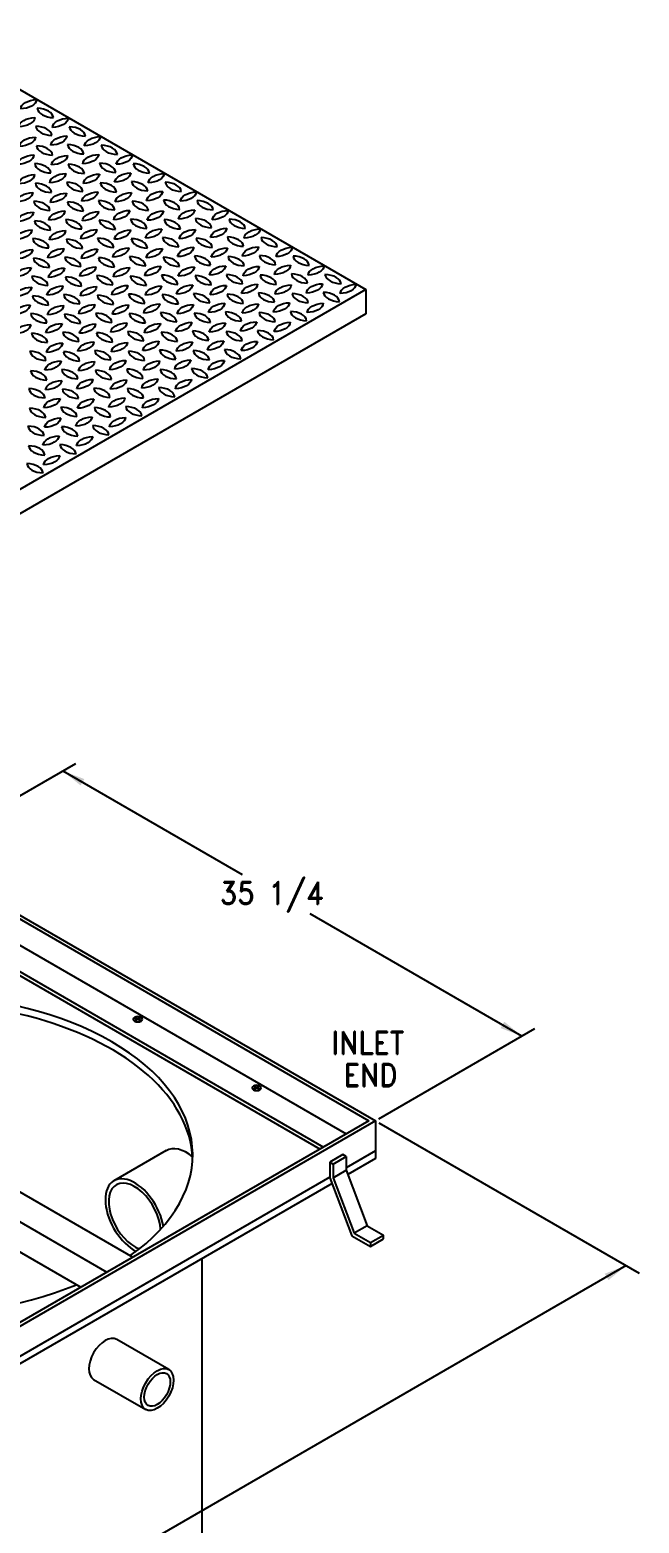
# Model space of a CAD drawing. Extents: x -30 to 91, y -49 to 106.
# Drawn here: x 50.6 to 91.1, y 3.2 to 102.4 of the extents above; entities that cross this region are included whole.
import ezdxf

# ---------------------------------------------------------------- set-up
doc = ezdxf.new("R2010")
doc.units = 0
doc.header["$LTSCALE"] = 2
doc.header["$MEASUREMENT"] = 0
doc.layers.add('OBJECTS', color=3, linetype='CONTINUOUS')
doc.styles.add('ITALICC', font='ITALICC')
doc.styles.add('ROMAND', font='ROMAND.SHX', dxfattribs={"width": 0.9})
doc.dimstyles.get("Standard").update_dxf_attribs({"dimtxt": 1.5, "dimasz": 1.5, "dimexe": 1.5, "dimexo": 0.125, "dimgap": 0.125, "dimtad": 0, "dimtih": 1, "dimtoh": 1, "dimdec": 4, "dimzin": 0, "dimdsep": 46, "dimlunit": 5, "dimtxsty": 'ITALICC', "dimcen": 0.0625, "dimadec": 0, "dimazin": 0, "dimtfac": 1, "dimtdec": 4, "dimtofl": 0, "dimtmove": 0, "dimatfit": 3, "dimfxl": 0, "dimfrac": 2, "dimtolj": 1, "dimtzin": 0, "dimarcsym": 0})

msp = doc.modelspace()

# ---------------------------------------------------------------- linework, layer by layer
at = {"layer": 'OBJECTS', "color": 7}
for p, q in [((43.031, 102.394), (72.909, 85.144)), ((72.909, 85.144), (43.031, 67.894)), ((72.909, 85.144), (72.909, 83.519)), ((72.909, 83.519), (43.031, 66.269)), ((43.248, 47.64), (53.64, 53.64)), ((43.031, 47.515), (73.559, 29.89)), ((43.031, 47.265), (73.126, 29.89)), ((43.031, 45.515), (71.61, 29.015)), ((43.031, 43.765), (70.095, 28.14)), ((43.031, 43.515), (69.878, 28.015)), ((57.721, 36.639), (57.522, 36.754)), ((57.756, 36.659), (57.557, 36.774)), ((57.955, 36.774), (57.756, 36.659)), ((57.99, 36.754), (57.791, 36.639)), ((30.366, 36.452), (57.429, 20.827)), ((57.721, 36.639), (57.522, 36.524)), ((57.756, 36.619), (57.557, 36.504)), ((57.955, 36.504), (57.756, 36.619)), ((57.99, 36.524), (57.791, 36.639)), ((73.775, 30.015), (84.168, 36.015)), ((28.634, 35.452), (55.697, 19.827)), ((29.5, 32.952), (53.965, 18.827)), ((65.626, 32.075), (65.427, 32.19)), ((65.626, 32.075), (65.427, 31.96)), ((65.66, 32.095), (65.461, 32.21)), ((65.66, 32.055), (65.461, 31.94)), ((65.86, 32.21), (65.66, 32.095)), ((65.86, 31.94), (65.66, 32.055)), ((65.894, 32.19), (65.695, 32.075)), ((65.894, 31.96), (65.695, 32.075)), ((73.126, 29.89), (43.031, 12.515)), ((73.559, 29.89), (43.031, 12.265)), ((73.559, 29.89), (73.559, 27.39)), ((73.775, 29.765), (91.096, 19.765)), ((59.631, 27.906), (56.167, 25.906)), ((73.559, 27.89), (71.61, 26.765)), ((71.394, 27.64), (70.528, 27.14)), ((70.528, 27.14), (70.528, 26.109)), ((70.528, 27.14), (70.744, 27.015)), ((70.744, 27.015), (71.61, 27.515)), ((70.744, 27.015), (70.744, 26.102)), ((71.61, 27.515), (71.394, 27.64)), ((71.61, 27.515), (71.61, 26.602)), ((73.559, 27.39), (71.715, 26.326)), ((70.528, 26.14), (46.279, 12.14)), ((70.528, 26.109), (71.996, 22.25)), ((70.744, 26.102), (71.61, 26.602)), ((70.744, 26.102), (72.149, 22.412)), ((71.61, 26.602), (73.015, 22.912)), ((70.674, 25.724), (46.384, 11.701)), ((73.015, 22.912), (72.149, 22.412)), ((73.015, 22.912), (74.084, 22.294)), ((71.996, 22.25), (73.218, 21.545)), ((72.149, 22.412), (73.218, 21.794)), ((73.218, 21.794), (74.084, 22.294)), ((73.218, 21.545), (74.084, 22.045)), ((74.084, 22.045), (74.084, 22.294)), ((73.218, 21.794), (73.218, 21.545)), ((62.015, 20.725), (62.015, -20.86)), ((59.811, 13.358), (56.347, 15.358)), ((54.816, 12.707), (58.28, 10.707))]:
    msp.add_line(p, q, dxfattribs=at)
at = {"layer": 'OBJECTS', "color": 7, "extrusion": (0, 0, -1)}
for centre, start_param, end_param in [((49.873, 97.801), 0.062664, 1.508132), ((51.091, 97.098), 3.204257, 4.649725), ((50.981, 95.909), 3.204257, 4.649725), ((49.763, 96.612), 0.062664, 1.508132), ((51.999, 96.574), 0.062664, 1.508132), ((53.217, 95.871), 3.204257, 4.649725), ((53.107, 94.682), 3.204257, 4.649725), ((51.889, 95.385), 0.062664, 1.508132), ((54.124, 95.346), 0.062664, 1.508132), ((55.342, 94.643), 3.204257, 4.649725), ((49.809, 95.309), 0.062664, 1.508132), ((51.026, 94.606), 3.204257, 4.649725), ((50.917, 93.417), 3.204257, 4.649725), ((49.699, 94.12), 0.062664, 1.508132), ((51.934, 94.082), 0.062664, 1.508132), ((53.152, 93.379), 3.204257, 4.649725), ((55.233, 93.455), 3.204257, 4.649725), ((54.015, 94.158), 0.062664, 1.508132), ((56.25, 94.119), 0.062664, 1.508132), ((57.468, 93.416), 3.204257, 4.649725), ((49.744, 92.818), 0.062664, 1.508132), ((50.962, 92.114), 3.204257, 4.649725), ((53.042, 92.19), 3.204257, 4.649725), ((51.825, 92.893), 0.062664, 1.508132), ((54.06, 92.855), 0.062664, 1.508132), ((55.278, 92.152), 3.204257, 4.649725), ((57.358, 92.227), 3.204257, 4.649725), ((56.14, 92.931), 0.062664, 1.508132), ((58.376, 92.892), 0.062664, 1.508132), ((59.593, 92.189), 3.204257, 4.649725), ((50.852, 90.926), 3.204257, 4.649725), ((49.634, 91.629), 0.062664, 1.508132), ((51.87, 91.59), 0.062664, 1.508132), ((53.088, 90.887), 3.204257, 4.649725), ((55.168, 90.963), 3.204257, 4.649725), ((53.95, 91.666), 0.062664, 1.508132), ((56.185, 91.628), 0.062664, 1.508132), ((57.403, 90.924), 3.204257, 4.649725), ((59.484, 91), 3.204257, 4.649725), ((58.266, 91.703), 0.062664, 1.508132), ((60.501, 91.665), 0.062664, 1.508132), ((61.719, 90.962), 3.204257, 4.649725), ((52.978, 89.698), 3.204257, 4.649725), ((51.76, 90.402), 0.062664, 1.508132), ((53.995, 90.363), 0.062664, 1.508132), ((55.213, 89.66), 3.204257, 4.649725), ((57.294, 89.736), 3.204257, 4.649725), ((56.076, 90.439), 0.062664, 1.508132), ((58.311, 90.4), 0.062664, 1.508132), ((59.529, 89.697), 3.204257, 4.649725), ((61.609, 89.773), 3.204257, 4.649725), ((60.391, 90.476), 0.062664, 1.508132), ((62.627, 90.438), 0.062664, 1.508132), ((63.845, 89.734), 3.204257, 4.649725), ((49.68, 90.326), 0.062664, 1.508132), ((50.897, 89.623), 3.204257, 4.649725), ((50.788, 88.434), 3.204257, 4.649725), ((49.57, 89.137), 0.062664, 1.508132), ((51.805, 89.099), 0.062664, 1.508132), ((53.023, 88.395), 3.204257, 4.649725), ((55.103, 88.471), 3.204257, 4.649725), ((53.886, 89.174), 0.062664, 1.508132), ((56.121, 89.136), 0.062664, 1.508132), ((57.339, 88.433), 3.204257, 4.649725), ((59.419, 88.508), 3.204257, 4.649725), ((58.201, 89.212), 0.062664, 1.508132), ((60.437, 89.173), 0.062664, 1.508132), ((61.654, 88.47), 3.204257, 4.649725), ((63.735, 88.546), 3.204257, 4.649725), ((62.517, 89.249), 0.062664, 1.508132), ((64.752, 89.21), 0.062664, 1.508132), ((65.97, 88.507), 3.204257, 4.649725), ((49.615, 87.834), 0.062664, 1.508132), ((50.833, 87.131), 3.204257, 4.649725), ((52.913, 87.207), 3.204257, 4.649725), ((51.695, 87.91), 0.062664, 1.508132), ((53.931, 87.871), 0.062664, 1.508132), ((55.149, 87.168), 3.204257, 4.649725), ((57.229, 87.244), 3.204257, 4.649725), ((56.011, 87.947), 0.062664, 1.508132), ((58.246, 87.909), 0.062664, 1.508132), ((59.464, 87.206), 3.204257, 4.649725), ((61.545, 87.281), 3.204257, 4.649725), ((60.327, 87.984), 0.062664, 1.508132), ((62.562, 87.946), 0.062664, 1.508132), ((63.78, 87.243), 3.204257, 4.649725), ((65.861, 87.319), 3.204257, 4.649725), ((64.643, 88.022), 0.062664, 1.508132), ((66.878, 87.983), 0.062664, 1.508132), ((68.096, 87.28), 3.204257, 4.649725), ((50.723, 85.942), 3.204257, 4.649725), ((49.505, 86.645), 0.062664, 1.508132), ((51.741, 86.607), 0.062664, 1.508132), ((52.958, 85.904), 3.204257, 4.649725), ((55.039, 85.98), 3.204257, 4.649725), ((53.821, 86.683), 0.062664, 1.508132), ((56.056, 86.644), 0.062664, 1.508132), ((57.274, 85.941), 3.204257, 4.649725), ((59.355, 86.017), 3.204257, 4.649725), ((58.137, 86.72), 0.062664, 1.508132), ((60.372, 86.681), 0.062664, 1.508132), ((61.59, 85.978), 3.204257, 4.649725), ((63.67, 86.054), 3.204257, 4.649725), ((62.453, 86.757), 0.062664, 1.508132), ((64.688, 86.719), 0.062664, 1.508132), ((65.906, 86.016), 3.204257, 4.649725), ((67.986, 86.091), 3.204257, 4.649725), ((66.768, 86.794), 0.062664, 1.508132), ((69.004, 86.756), 0.062664, 1.508132), ((70.221, 86.053), 3.204257, 4.649725), ((52.849, 84.715), 3.204257, 4.649725), ((51.631, 85.418), 0.062664, 1.508132), ((57.165, 84.752), 3.204257, 4.649725), ((55.947, 85.455), 0.062664, 1.508132), ((58.182, 85.417), 0.062664, 1.508132), ((59.4, 84.714), 3.204257, 4.649725), ((61.48, 84.79), 3.204257, 4.649725), ((60.262, 85.493), 0.062664, 1.508132), ((62.498, 85.454), 0.062664, 1.508132), ((63.716, 84.751), 3.204257, 4.649725), ((65.796, 84.827), 3.204257, 4.649725), ((64.578, 85.53), 0.062664, 1.508132), ((66.813, 85.491), 0.062664, 1.508132), ((68.031, 84.788), 3.204257, 4.649725), ((70.112, 84.864), 3.204257, 4.649725), ((68.894, 85.567), 0.062664, 1.508132), ((71.129, 85.529), 0.062664, 1.508132), ((72.347, 84.826), 3.204257, 4.649725), ((49.55, 85.342), 0.062664, 1.508132), ((50.768, 84.639), 3.204257, 4.649725), ((53.866, 85.38), 0.062664, 1.508132), ((55.084, 84.677), 3.204257, 4.649725), ((50.659, 83.451), 3.204257, 4.649725), ((49.441, 84.154), 0.062664, 1.508132), ((51.676, 84.115), 0.062664, 1.508132), ((52.894, 83.412), 3.204257, 4.649725), ((54.974, 83.488), 3.204257, 4.649725), ((53.757, 84.191), 0.062664, 1.508132), ((55.992, 84.152), 0.062664, 1.508132), ((57.21, 83.449), 3.204257, 4.649725), ((59.29, 83.525), 3.204257, 4.649725), ((58.072, 84.228), 0.062664, 1.508132), ((60.308, 84.19), 0.062664, 1.508132), ((61.525, 83.487), 3.204257, 4.649725), ((63.606, 83.562), 3.204257, 4.649725), ((62.388, 84.265), 0.062664, 1.508132), ((64.623, 84.227), 0.062664, 1.508132), ((65.841, 83.524), 3.204257, 4.649725), ((67.922, 83.6), 3.204257, 4.649725), ((66.704, 84.303), 0.062664, 1.508132), ((68.939, 84.264), 0.062664, 1.508132), ((70.157, 83.561), 3.204257, 4.649725), ((49.486, 82.851), 0.062664, 1.508132), ((50.704, 82.148), 3.204257, 4.649725), ((52.784, 82.223), 3.204257, 4.649725), ((51.566, 82.926), 0.062664, 1.508132), ((53.802, 82.888), 0.062664, 1.508132), ((55.02, 82.185), 3.204257, 4.649725), ((57.1, 82.261), 3.204257, 4.649725), ((55.882, 82.964), 0.062664, 1.508132), ((58.117, 82.925), 0.062664, 1.508132), ((59.335, 82.222), 3.204257, 4.649725), ((61.416, 82.298), 3.204257, 4.649725), ((60.198, 83.001), 0.062664, 1.508132), ((62.433, 82.963), 0.062664, 1.508132), ((63.651, 82.259), 3.204257, 4.649725), ((65.731, 82.335), 3.204257, 4.649725), ((64.514, 83.038), 0.062664, 1.508132), ((66.749, 83), 0.062664, 1.508132), ((67.967, 82.297), 3.204257, 4.649725), ((51.612, 81.624), 0.062664, 1.508132), ((52.829, 80.92), 3.204257, 4.649725), ((54.91, 80.996), 3.204257, 4.649725), ((53.692, 81.699), 0.062664, 1.508132), ((55.927, 81.661), 0.062664, 1.508132), ((57.145, 80.958), 3.204257, 4.649725), ((59.226, 81.033), 3.204257, 4.649725), ((58.008, 81.737), 0.062664, 1.508132), ((60.243, 81.698), 0.062664, 1.508132), ((61.461, 80.995), 3.204257, 4.649725), ((63.541, 81.071), 3.204257, 4.649725), ((62.324, 81.774), 0.062664, 1.508132), ((64.559, 81.735), 0.062664, 1.508132), ((65.777, 81.032), 3.204257, 4.649725), ((52.72, 79.732), 3.204257, 4.649725), ((51.502, 80.435), 0.062664, 1.508132), ((57.035, 79.769), 3.204257, 4.649725), ((55.818, 80.472), 0.062664, 1.508132), ((58.053, 80.434), 0.062664, 1.508132), ((59.271, 79.73), 3.204257, 4.649725), ((61.351, 79.806), 3.204257, 4.649725), ((60.133, 80.509), 0.062664, 1.508132), ((62.369, 80.471), 0.062664, 1.508132), ((63.586, 79.768), 3.204257, 4.649725), ((53.737, 80.396), 0.062664, 1.508132), ((54.955, 79.693), 3.204257, 4.649725), ((51.547, 79.132), 0.062664, 1.508132), ((52.765, 78.429), 3.204257, 4.649725), ((54.845, 78.504), 3.204257, 4.649725), ((53.627, 79.208), 0.062664, 1.508132), ((55.863, 79.169), 0.062664, 1.508132), ((57.081, 78.466), 3.204257, 4.649725), ((59.161, 78.542), 3.204257, 4.649725), ((57.943, 79.245), 0.062664, 1.508132), ((60.179, 79.206), 0.062664, 1.508132), ((61.396, 78.503), 3.204257, 4.649725), ((52.655, 77.24), 3.204257, 4.649725), ((51.437, 77.943), 0.062664, 1.508132), ((53.673, 77.905), 0.062664, 1.508132), ((54.89, 77.201), 3.204257, 4.649725), ((56.971, 77.277), 3.204257, 4.649725), ((55.753, 77.98), 0.062664, 1.508132), ((57.988, 77.942), 0.062664, 1.508132), ((59.206, 77.239), 3.204257, 4.649725), ((51.482, 76.64), 0.062664, 1.508132), ((52.7, 75.937), 3.204257, 4.649725), ((54.781, 76.013), 3.204257, 4.649725), ((53.563, 76.716), 0.062664, 1.508132), ((55.798, 76.677), 0.062664, 1.508132), ((57.016, 75.974), 3.204257, 4.649725), ((52.591, 74.748), 3.204257, 4.649725), ((51.373, 75.451), 0.062664, 1.508132), ((53.608, 75.413), 0.062664, 1.508132), ((54.826, 74.71), 3.204257, 4.649725), ((51.418, 74.148), 0.062664, 1.508132), ((52.636, 73.445), 3.204257, 4.649725)]:
    msp.add_ellipse(centre, major_axis=(1.148, 0), ratio=0.57735, start_param=start_param, end_param=end_param, dxfattribs=at)
at = {"layer": 'OBJECTS', "color": 7}
for centre, major_axis, start_param, end_param in [((52.216, 97.223), (-1.148, 0), 0.062664, 1.508132), ((50.998, 96.52), (-1.148, 0), 3.204257, 4.649725), ((52.106, 96.035), (-1.148, 0), 0.062664, 1.508132), ((50.889, 95.331), (-1.148, 0), 3.204257, 4.649725), ((54.342, 95.996), (-1.148, 0), 0.062664, 1.508132), ((53.124, 95.293), (-1.148, 0), 3.204257, 4.649725), ((52.152, 94.732), (-1.148, 0), 0.062664, 1.508132), ((50.934, 94.029), (-1.148, 0), 3.204257, 4.649725), ((54.232, 94.807), (-1.148, 0), 0.062664, 1.508132), ((53.014, 94.104), (-1.148, 0), 3.204257, 4.649725), ((56.467, 94.769), (-1.148, 0), 0.062664, 1.508132), ((55.25, 94.066), (-1.148, 0), 3.204257, 4.649725), ((52.042, 93.543), (-1.148, 0), 0.062664, 1.508132), ((50.824, 92.84), (-1.148, 0), 3.204257, 4.649725), ((54.277, 93.504), (-1.148, 0), 0.062664, 1.508132), ((53.059, 92.801), (-1.148, 0), 3.204257, 4.649725), ((56.358, 93.58), (-1.148, 0), 0.062664, 1.508132), ((55.14, 92.877), (-1.148, 0), 3.204257, 4.649725), ((58.593, 93.542), (-1.148, 0), 0.062664, 1.508132), ((57.375, 92.839), (-1.148, 0), 3.204257, 4.649725), ((58.483, 92.353), (-1.148, 0), 0.062664, 1.508132), ((57.265, 91.65), (-1.148, 0), 3.204257, 4.649725), ((52.087, 92.24), (-1.148, 0), 0.062664, 1.508132), ((50.869, 91.537), (-1.148, 0), 3.204257, 4.649725), ((54.168, 92.316), (-1.148, 0), 0.062664, 1.508132), ((52.95, 91.613), (-1.148, 0), 3.204257, 4.649725), ((56.403, 92.277), (-1.148, 0), 0.062664, 1.508132), ((55.185, 91.574), (-1.148, 0), 3.204257, 4.649725), ((60.719, 92.314), (-1.148, 0), 0.062664, 1.508132), ((59.501, 91.611), (-1.148, 0), 3.204257, 4.649725), ((51.977, 91.051), (-1.148, 0), 0.062664, 1.508132), ((50.76, 90.348), (-1.148, 0), 3.204257, 4.649725), ((54.213, 91.013), (-1.148, 0), 0.062664, 1.508132), ((52.995, 90.31), (-1.148, 0), 3.204257, 4.649725), ((56.293, 91.088), (-1.148, 0), 0.062664, 1.508132), ((55.075, 90.385), (-1.148, 0), 3.204257, 4.649725), ((58.528, 91.05), (-1.148, 0), 0.062664, 1.508132), ((57.311, 90.347), (-1.148, 0), 3.204257, 4.649725), ((60.609, 91.126), (-1.148, 0), 0.062664, 1.508132), ((59.391, 90.423), (-1.148, 0), 3.204257, 4.649725), ((62.844, 91.087), (-1.148, 0), 0.062664, 1.508132), ((61.626, 90.384), (-1.148, 0), 3.204257, 4.649725), ((52.023, 89.748), (-1.148, 0), 0.062664, 1.508132), ((50.805, 89.045), (-1.148, 0), 3.204257, 4.649725), ((54.103, 89.824), (-1.148, 0), 0.062664, 1.508132), ((52.885, 89.121), (-1.148, 0), 3.204257, 4.649725), ((56.338, 89.785), (-1.148, 0), 0.062664, 1.508132), ((55.12, 89.082), (-1.148, 0), 3.204257, 4.649725), ((58.419, 89.861), (-1.148, 0), 0.062664, 1.508132), ((57.201, 89.158), (-1.148, 0), 3.204257, 4.649725), ((60.654, 89.823), (-1.148, 0), 0.062664, 1.508132), ((59.436, 89.12), (-1.148, 0), 3.204257, 4.649725), ((62.735, 89.898), (-1.148, 0), 0.062664, 1.508132), ((61.517, 89.195), (-1.148, 0), 3.204257, 4.649725), ((64.97, 89.86), (-1.148, 0), 0.062664, 1.508132), ((63.752, 89.157), (-1.148, 0), 3.204257, 4.649725), ((51.913, 88.56), (-1.148, 0), 0.062664, 1.508132), ((50.695, 87.856), (-1.148, 0), 3.204257, 4.649725), ((54.148, 88.521), (-1.148, 0), 0.062664, 1.508132), ((52.93, 87.818), (-1.148, 0), 3.204257, 4.649725), ((56.229, 88.597), (-1.148, 0), 0.062664, 1.508132), ((55.011, 87.894), (-1.148, 0), 3.204257, 4.649725), ((58.464, 88.558), (-1.148, 0), 0.062664, 1.508132), ((57.246, 87.855), (-1.148, 0), 3.204257, 4.649725), ((60.544, 88.634), (-1.148, 0), 0.062664, 1.508132), ((59.327, 87.931), (-1.148, 0), 3.204257, 4.649725), ((62.78, 88.596), (-1.148, 0), 0.062664, 1.508132), ((61.562, 87.892), (-1.148, 0), 3.204257, 4.649725), ((64.86, 88.671), (-1.148, 0), 0.062664, 1.508132), ((63.642, 87.968), (-1.148, 0), 3.204257, 4.649725), ((67.095, 88.633), (-1.148, 0), 0.062664, 1.508132), ((65.878, 87.93), (-1.148, 0), 3.204257, 4.649725), ((62.67, 87.407), (-1.148, 0), 0.062664, 1.508132), ((61.452, 86.704), (-1.148, 0), 3.204257, 4.649725), ((66.986, 87.444), (-1.148, 0), 0.062664, 1.508132), ((65.768, 86.741), (-1.148, 0), 3.204257, 4.649725), ((69.221, 87.406), (-1.148, 0), 0.062664, 1.508132), ((68.003, 86.702), (-1.148, 0), 3.204257, 4.649725), ((51.958, 87.257), (-1.148, 0), 0.062664, 1.508132), ((50.74, 86.553), (-1.148, 0), 3.204257, 4.649725), ((54.039, 87.332), (-1.148, 0), 0.062664, 1.508132), ((52.821, 86.629), (-1.148, 0), 3.204257, 4.649725), ((56.274, 87.294), (-1.148, 0), 0.062664, 1.508132), ((55.056, 86.591), (-1.148, 0), 3.204257, 4.649725), ((58.354, 87.37), (-1.148, 0), 0.062664, 1.508132), ((57.136, 86.666), (-1.148, 0), 3.204257, 4.649725), ((60.59, 87.331), (-1.148, 0), 0.062664, 1.508132), ((59.372, 86.628), (-1.148, 0), 3.204257, 4.649725), ((64.905, 87.368), (-1.148, 0), 0.062664, 1.508132), ((63.687, 86.665), (-1.148, 0), 3.204257, 4.649725), ((51.848, 86.068), (-1.148, 0), 0.062664, 1.508132), ((50.631, 85.365), (-1.148, 0), 3.204257, 4.649725), ((54.084, 86.029), (-1.148, 0), 0.062664, 1.508132), ((52.866, 85.326), (-1.148, 0), 3.204257, 4.649725), ((56.164, 86.105), (-1.148, 0), 0.062664, 1.508132), ((54.946, 85.402), (-1.148, 0), 3.204257, 4.649725), ((58.399, 86.067), (-1.148, 0), 0.062664, 1.508132), ((57.182, 85.363), (-1.148, 0), 3.204257, 4.649725), ((60.48, 86.142), (-1.148, 0), 0.062664, 1.508132), ((59.262, 85.439), (-1.148, 0), 3.204257, 4.649725), ((62.715, 86.104), (-1.148, 0), 0.062664, 1.508132), ((61.497, 85.401), (-1.148, 0), 3.204257, 4.649725), ((64.796, 86.18), (-1.148, 0), 0.062664, 1.508132), ((63.578, 85.476), (-1.148, 0), 3.204257, 4.649725), ((67.031, 86.141), (-1.148, 0), 0.062664, 1.508132), ((65.813, 85.438), (-1.148, 0), 3.204257, 4.649725), ((69.111, 86.217), (-1.148, 0), 0.062664, 1.508132), ((67.893, 85.514), (-1.148, 0), 3.204257, 4.649725), ((71.347, 86.178), (-1.148, 0), 0.062664, 1.508132), ((70.129, 85.475), (-1.148, 0), 3.204257, 4.649725), ((51.894, 84.765), (-1.148, 0), 0.062664, 1.508132), ((50.676, 84.062), (-1.148, 0), 3.204257, 4.649725), ((53.974, 84.841), (-1.148, 0), 0.062664, 1.508132), ((52.756, 84.137), (-1.148, 0), 3.204257, 4.649725), ((56.209, 84.802), (-1.148, 0), 0.062664, 1.508132), ((54.991, 84.099), (-1.148, 0), 3.204257, 4.649725), ((58.29, 84.878), (-1.148, 0), 0.062664, 1.508132), ((57.072, 84.175), (-1.148, 0), 3.204257, 4.649725), ((60.525, 84.839), (-1.148, 0), 0.062664, 1.508132), ((59.307, 84.136), (-1.148, 0), 3.204257, 4.649725), ((62.605, 84.915), (-1.148, 0), 0.062664, 1.508132), ((61.388, 84.212), (-1.148, 0), 3.204257, 4.649725), ((64.841, 84.877), (-1.148, 0), 0.062664, 1.508132), ((63.623, 84.173), (-1.148, 0), 3.204257, 4.649725), ((66.921, 84.952), (-1.148, 0), 0.062664, 1.508132), ((65.703, 84.249), (-1.148, 0), 3.204257, 4.649725), ((69.156, 84.914), (-1.148, 0), 0.062664, 1.508132), ((67.939, 84.211), (-1.148, 0), 3.204257, 4.649725), ((71.237, 84.99), (-1.148, 0), 0.062664, 1.508132), ((70.019, 84.286), (-1.148, 0), 3.204257, 4.649725), ((51.784, 83.576), (-1.148, 0), 0.062664, 1.508132), ((50.566, 82.873), (-1.148, 0), 3.204257, 4.649725), ((54.019, 83.538), (-1.148, 0), 0.062664, 1.508132), ((52.801, 82.835), (-1.148, 0), 3.204257, 4.649725), ((56.1, 83.613), (-1.148, 0), 0.062664, 1.508132), ((54.882, 82.91), (-1.148, 0), 3.204257, 4.649725), ((58.335, 83.575), (-1.148, 0), 0.062664, 1.508132), ((57.117, 82.872), (-1.148, 0), 3.204257, 4.649725), ((60.415, 83.651), (-1.148, 0), 0.062664, 1.508132), ((59.197, 82.948), (-1.148, 0), 3.204257, 4.649725), ((62.651, 83.612), (-1.148, 0), 0.062664, 1.508132), ((61.433, 82.909), (-1.148, 0), 3.204257, 4.649725), ((64.731, 83.688), (-1.148, 0), 0.062664, 1.508132), ((63.513, 82.985), (-1.148, 0), 3.204257, 4.649725), ((66.966, 83.649), (-1.148, 0), 0.062664, 1.508132), ((65.748, 82.946), (-1.148, 0), 3.204257, 4.649725), ((69.047, 83.725), (-1.148, 0), 0.062664, 1.508132), ((67.829, 83.022), (-1.148, 0), 3.204257, 4.649725), ((62.541, 82.423), (-1.148, 0), 0.062664, 1.508132), ((61.323, 81.72), (-1.148, 0), 3.204257, 4.649725), ((66.857, 82.461), (-1.148, 0), 0.062664, 1.508132), ((65.639, 81.758), (-1.148, 0), 3.204257, 4.649725), ((51.829, 82.273), (-1.148, 0), 0.062664, 1.508132), ((50.611, 81.57), (-1.148, 0), 3.204257, 4.649725), ((53.909, 82.349), (-1.148, 0), 0.062664, 1.508132), ((52.692, 81.646), (-1.148, 0), 3.204257, 4.649725), ((56.145, 82.31), (-1.148, 0), 0.062664, 1.508132), ((54.927, 81.607), (-1.148, 0), 3.204257, 4.649725), ((58.225, 82.386), (-1.148, 0), 0.062664, 1.508132), ((57.007, 81.683), (-1.148, 0), 3.204257, 4.649725), ((60.46, 82.348), (-1.148, 0), 0.062664, 1.508132), ((59.243, 81.645), (-1.148, 0), 3.204257, 4.649725), ((64.776, 82.385), (-1.148, 0), 0.062664, 1.508132), ((63.558, 81.682), (-1.148, 0), 3.204257, 4.649725), ((51.719, 81.084), (-1.148, 0), 0.062664, 1.508132), ((50.501, 80.381), (-1.148, 0), 3.204257, 4.649725), ((53.955, 81.046), (-1.148, 0), 0.062664, 1.508132), ((52.737, 80.343), (-1.148, 0), 3.204257, 4.649725), ((56.035, 81.122), (-1.148, 0), 0.062664, 1.508132), ((54.817, 80.419), (-1.148, 0), 3.204257, 4.649725), ((58.27, 81.083), (-1.148, 0), 0.062664, 1.508132), ((57.052, 80.38), (-1.148, 0), 3.204257, 4.649725), ((60.351, 81.159), (-1.148, 0), 0.062664, 1.508132), ((59.133, 80.456), (-1.148, 0), 3.204257, 4.649725), ((62.586, 81.12), (-1.148, 0), 0.062664, 1.508132), ((61.368, 80.417), (-1.148, 0), 3.204257, 4.649725), ((64.667, 81.196), (-1.148, 0), 0.062664, 1.508132), ((63.449, 80.493), (-1.148, 0), 3.204257, 4.649725), ((51.764, 79.781), (-1.148, 0), 0.062664, 1.508132), ((50.547, 79.078), (-1.148, 0), 3.204257, 4.649725), ((53.845, 79.857), (-1.148, 0), 0.062664, 1.508132), ((52.627, 79.154), (-1.148, 0), 3.204257, 4.649725), ((56.08, 79.819), (-1.148, 0), 0.062664, 1.508132), ((54.862, 79.116), (-1.148, 0), 3.204257, 4.649725), ((58.161, 79.894), (-1.148, 0), 0.062664, 1.508132), ((56.943, 79.191), (-1.148, 0), 3.204257, 4.649725), ((60.396, 79.856), (-1.148, 0), 0.062664, 1.508132), ((59.178, 79.153), (-1.148, 0), 3.204257, 4.649725), ((62.476, 79.932), (-1.148, 0), 0.062664, 1.508132), ((61.259, 79.229), (-1.148, 0), 3.204257, 4.649725), ((51.655, 78.593), (-1.148, 0), 0.062664, 1.508132), ((50.437, 77.89), (-1.148, 0), 3.204257, 4.649725), ((53.89, 78.554), (-1.148, 0), 0.062664, 1.508132), ((52.672, 77.851), (-1.148, 0), 3.204257, 4.649725), ((55.971, 78.63), (-1.148, 0), 0.062664, 1.508132), ((54.753, 77.927), (-1.148, 0), 3.204257, 4.649725), ((58.206, 78.592), (-1.148, 0), 0.062664, 1.508132), ((56.988, 77.888), (-1.148, 0), 3.204257, 4.649725), ((60.286, 78.667), (-1.148, 0), 0.062664, 1.508132), ((59.068, 77.964), (-1.148, 0), 3.204257, 4.649725), ((51.7, 77.29), (-1.148, 0), 0.062664, 1.508132), ((50.482, 76.587), (-1.148, 0), 3.204257, 4.649725), ((53.78, 77.366), (-1.148, 0), 0.062664, 1.508132), ((52.563, 76.662), (-1.148, 0), 3.204257, 4.649725), ((56.016, 77.327), (-1.148, 0), 0.062664, 1.508132), ((54.798, 76.624), (-1.148, 0), 3.204257, 4.649725), ((58.096, 77.403), (-1.148, 0), 0.062664, 1.508132), ((56.878, 76.7), (-1.148, 0), 3.204257, 4.649725), ((51.59, 76.101), (-1.148, 0), 0.062664, 1.508132), ((50.372, 75.398), (-1.148, 0), 3.204257, 4.649725), ((53.826, 76.063), (-1.148, 0), 0.062664, 1.508132), ((52.608, 75.359), (-1.148, 0), 3.204257, 4.649725), ((55.906, 76.138), (-1.148, 0), 0.062664, 1.508132), ((54.688, 75.435), (-1.148, 0), 3.204257, 4.649725), ((51.635, 74.798), (-1.148, 0), 0.062664, 1.508132), ((50.418, 74.095), (-1.148, 0), 3.204257, 4.649725), ((53.716, 74.874), (-1.148, 0), 0.062664, 1.508132), ((52.498, 74.171), (-1.148, 0), 3.204257, 4.649725), ((51.526, 73.609), (-1.148, 0), 0.062664, 1.508132), ((50.308, 72.906), (-1.148, 0), 3.204257, 4.649725), ((43.031, 27.64), (-18.371, 0), 8.739547, 11.680805), ((43.031, 27.14), (-18.371, 0), 3.165165, 5.364056), ((43.031, 27.64), (-18.371, 0), 5.547808, 8.471932), ((61.009, 25.519), (1.378, -2.386), 2.153507, 3.141593), ((57.545, 23.519), (1.378, -2.386), 0.993306, 5.55008), ((57.545, 23.519), (1.225, -2.121), 0.864883, 5.676778), ((55.582, 14.033), (-0.765, -1.326), 3.141593, 6.283185)]:
    msp.add_ellipse(centre, major_axis=major_axis, ratio=0.57735, start_param=start_param, end_param=end_param, dxfattribs=at)
at = {"layer": 'OBJECTS', "color": 7, "extrusion": (0, 0, -1)}
for centre in [(57.756, 36.639), (65.66, 32.075)]:
    msp.add_ellipse(centre, major_axis=(0.306, 0), ratio=0.57735, dxfattribs=at)
at = {"layer": 'OBJECTS', "color": 7}
for major_axis in [(-0.765, -1.326), (-0.612, -1.061)]:
    msp.add_ellipse((59.046, 12.033), major_axis=major_axis, ratio=0.57735, dxfattribs=at)

# ---------------------------------------------------------------- texts
at = {"layer": 'OBJECTS', "color": 7, "style": 'ROMAND', "width": 0.9}
for s, p in [('35 1/4', (63.214, 44.282)), ('INLET', (70.632, 34.321)), ('END', (71.443, 32.181))]:
    msp.add_text(s, height=1.5, dxfattribs=at).set_placement(p)

# ---------------------------------------------------------------- leaders
at = {"layer": 'OBJECTS', "color": 7}
for points in [[(52.774, 53.14), (64.694, 46.258)], [(83.302, 35.515), (69.22, 43.645)], [(90.23, 20.265), (59.363, 2.444)]]:
    msp.add_leader(points, dimstyle='Standard', dxfattribs=at)

doc.saveas('drawing.dxf')
